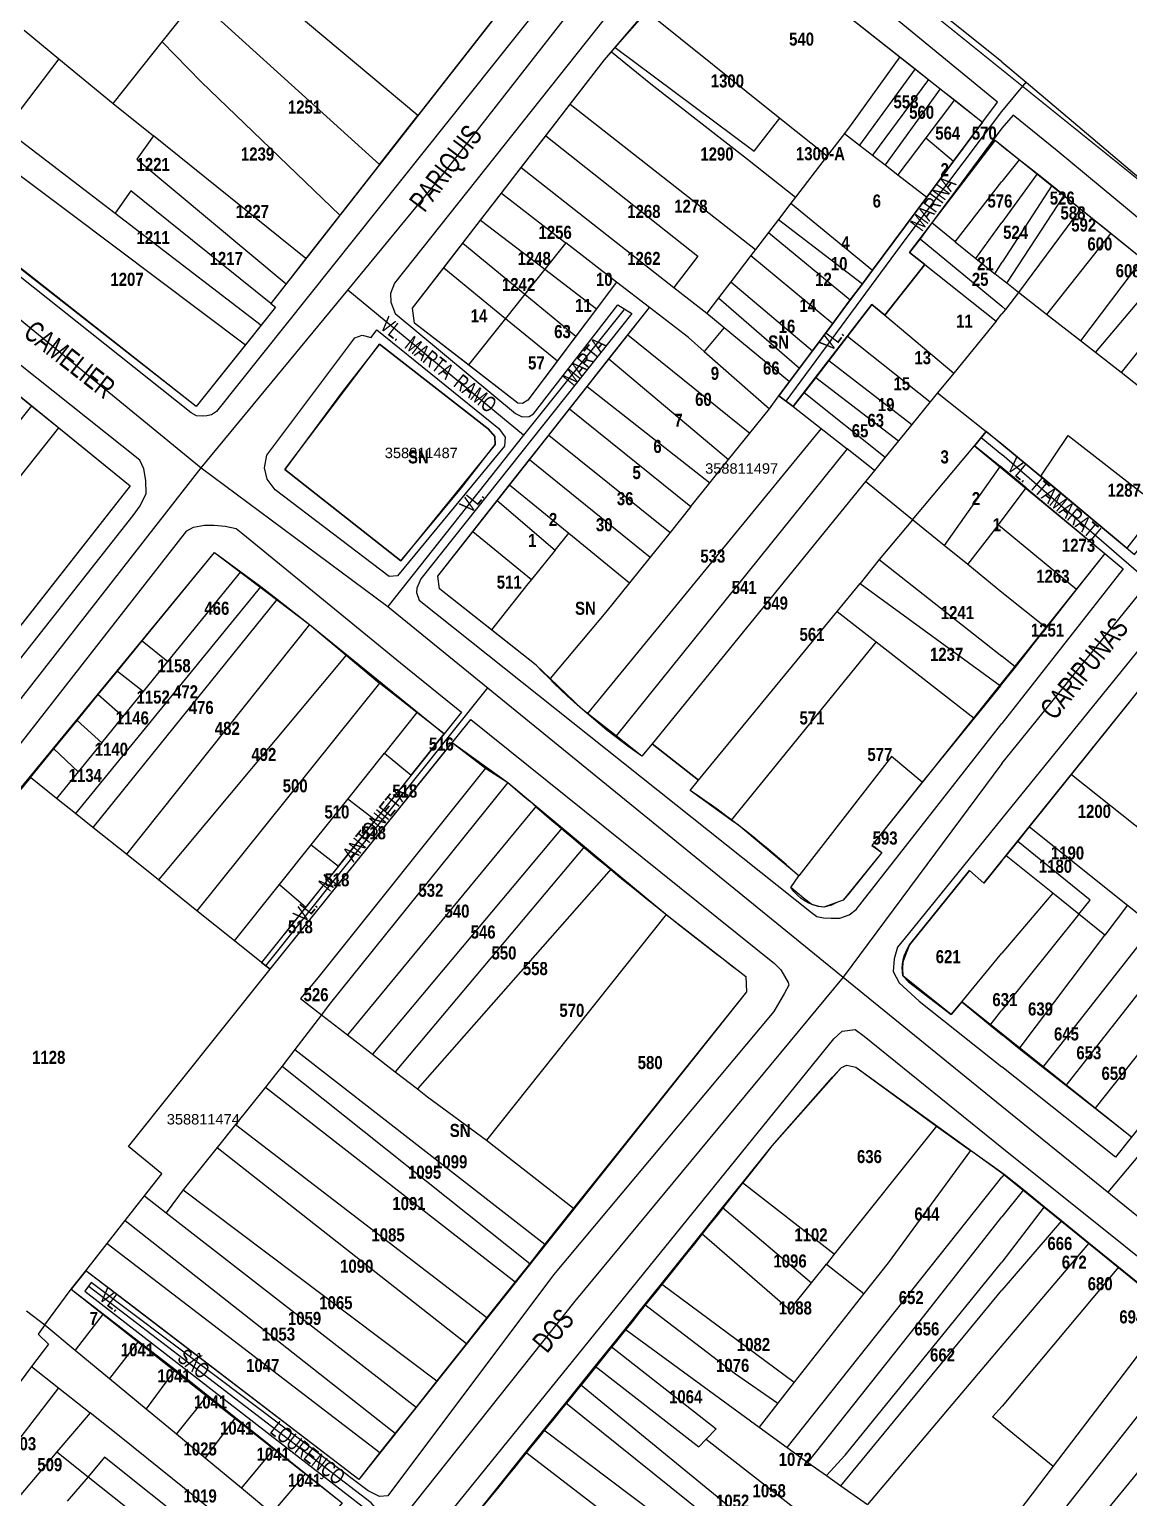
# Model space of a CAD drawing. Extents: x 199665 to 201826, y 4836581 to 4838476.
# Drawn here: x 200972.9 to 201183.5, y 4837814.9 to 4838096.1 of the extents above; entities that cross this region are included whole.
import ezdxf
from ezdxf.enums import TextEntityAlignment as Align

# ---------------------------------------------------------------- set-up
doc = ezdxf.new("R2010")
doc.units = 0
doc.header["$LTSCALE"] = 1.5
doc.header["$MEASUREMENT"] = 0
for name, color, linetype in [('CD-MALHA-LOTES', 40, 'CONTINUOUS'), ('CD_TXT_QUADRA', 7, 'CONTINUOUS'), ('LM-LIM-SETOR-FISCAL', 7, 'CONTINUOUS'), ('RU-QUADRAS', 6, 'CONTINUOUS'), ('SV-EIXO-RUA-PAV', 20, 'CONTINUOUS'), ('SV-RUA-PAVIM-S-GUIA-C-GUIA', 7, 'CONTINUOUS'), ('SV-TXT-RUA-N-PAV-S-GUIA-C-GUIA', 7, 'CONTINUOUS'), ('SV-TXT-RUA-PAV-S-GUIA-C-GUIA', 7, 'CONTINUOUS'), ('Th_NmrPort', 1, 'CONTINUOUS')]:
    doc.layers.add(name, color=color, linetype=linetype)
doc.styles.add('ARIAL', font='ARIAL.TTF')
doc.styles.add('MONOTXT', font='ARIAL.TTF', dxfattribs={"height": 0.2})
doc.styles.get("Standard").update_dxf_attribs({"font": 'swisscbo.ttf'})
doc.linetypes.add('Limite', pattern='A,20,-3,[130,ltypeshp.shx,S=6.35,R=0,X=0,Y=0],-3,20', length=46)

msp = doc.modelspace()

# ---------------------------------------------------------------- linework, layer by layer
at = {"layer": 'CD-MALHA-LOTES', "linetype": 'Continuous'}
for p, q in [((201047.29, 4838079.57), (200979.38, 4838136.48)), ((201106.2, 4838117.26), (201139.66, 4838090.79)), ((201066.64, 4838104.3), (201047.29, 4838079.57)), ((200998.36, 4838093.71), (201004.94, 4838101.97)), ((201004.94, 4838101.97), (201039.98, 4838070.22)), ((201085.13, 4838092.59), (201091.19, 4838099.49)), ((201091.19, 4838099.49), (201116.64, 4838079.09)), ((200971.9, 4838095.89), (200978.52, 4838090.44)), ((200988.96, 4838081.9), (200998.36, 4838093.71)), ((200998.36, 4838093.71), (201005.8, 4838086)), ((201083.06, 4838090.22), (201084.42, 4838091.77)), ((201084.42, 4838091.77), (201085.13, 4838092.59)), ((201084.42, 4838091.77), (201091.95, 4838085.63)), ((201085.13, 4838092.59), (201111.7, 4838072.76)), ((200978.52, 4838090.44), (200968.32, 4838076.95)), ((200978.52, 4838090.44), (200986.45, 4838083.91)), ((201076.51, 4838081.75), (201083.06, 4838090.22)), ((201139.66, 4838090.79), (201130.31, 4838077.83)), ((201139.66, 4838090.79), (201142.56, 4838088.5)), ((201005.8, 4838086), (201032.34, 4838060.46)), ((201142.56, 4838088.5), (201131.91, 4838073.91)), ((201145.13, 4838086.46), (201134.41, 4838071.98)), ((201142.56, 4838088.5), (201145.13, 4838086.46)), ((201145.13, 4838086.46), (201147.34, 4838084.71)), ((200986.45, 4838083.91), (200988.96, 4838081.9)), ((201091.95, 4838085.63), (201110.46, 4838071.24)), ((201147.34, 4838084.71), (201136.8, 4838070.14)), ((201147.34, 4838084.71), (201150.08, 4838082.55)), ((200988.96, 4838081.9), (200996.7, 4838075.66)), ((201071.8, 4838075.66), (201076.51, 4838081.75)), ((201076.51, 4838081.75), (201111.99, 4838053.91)), ((201150.08, 4838082.55), (201144.6, 4838075.3)), ((201150.08, 4838082.55), (201155.47, 4838078.28)), ((201039.98, 4838070.22), (201047.29, 4838079.57)), ((201111.7, 4838072.76), (201116.64, 4838079.09)), ((201116.64, 4838079.09), (201125.71, 4838071.83)), ((201130.31, 4838077.83), (201129.02, 4838076.14)), ((201155.47, 4838078.28), (201149.94, 4838070.85)), ((200968.32, 4838076.95), (200989.33, 4838060.86)), ((200996.7, 4838075.66), (200993.5, 4838071.22)), ((201025.87, 4838052.19), (200996.7, 4838075.66)), ((201067.12, 4838069.6), (201071.8, 4838075.66)), ((201071.8, 4838075.66), (201100.97, 4838052.64)), ((201129.02, 4838076.14), (201125.71, 4838071.83)), ((201129.02, 4838076.14), (201131.91, 4838073.91)), ((201144.6, 4838075.3), (201139.26, 4838068.24)), ((201144.6, 4838075.3), (201149.94, 4838070.85)), ((201157.87, 4838074.85), (201145.75, 4838059.04)), ((201159.2, 4838073.73), (201157.87, 4838074.85)), ((200965.06, 4838072.64), (200980.84, 4838060.81)), ((201125.71, 4838071.83), (201119.65, 4838063.91)), ((201131.91, 4838073.91), (201134.41, 4838071.98)), ((201134.41, 4838071.98), (201136.8, 4838070.14)), ((201162.5, 4838071.11), (201159.2, 4838073.73)), ((200993.5, 4838071.22), (201022.08, 4838047.34)), ((201039.98, 4838070.22), (201032.34, 4838060.46)), ((201063.36, 4838064.73), (201067.12, 4838069.6)), ((201067.12, 4838069.6), (201096.36, 4838046.66)), ((201110.46, 4838071.24), (201119.65, 4838063.91)), ((201136.8, 4838070.14), (201139.26, 4838068.24)), ((201149.94, 4838070.85), (201144.81, 4838063.96)), ((201162.5, 4838071.11), (201159.18, 4838066.91)), ((201165.92, 4838068.38), (201162.5, 4838071.11)), ((201139.26, 4838068.24), (201144.81, 4838063.96)), ((201150.21, 4838055.4), (201159.18, 4838066.91)), ((201165.92, 4838068.38), (201159.18, 4838059.09)), ((201168.74, 4838066.15), (201165.92, 4838068.38)), ((200992.32, 4838065.14), (200989.33, 4838060.86)), ((201004.16, 4838055.66), (200992.32, 4838065.14)), ((201059.32, 4838059.51), (201063.36, 4838064.73)), ((201063.36, 4838064.73), (201075.22, 4838055.53)), ((201119.65, 4838063.91), (201118.76, 4838062.76)), ((201144.81, 4838063.96), (201134.39, 4838049.95)), ((201168.74, 4838066.15), (201159.24, 4838051.5)), ((201160.1, 4838047.47), (201171.1, 4838064.24)), ((201171.1, 4838064.24), (201168.74, 4838066.15)), ((201171.1, 4838064.24), (201174.21, 4838061.73)), ((201004.85, 4838023.83), (200956.69, 4838061.57)), ((200980.84, 4838060.81), (201014.27, 4838035.65)), ((200989.33, 4838060.86), (201017.29, 4838039.44)), ((201118.76, 4838062.76), (201116.38, 4838059.64)), ((201118.76, 4838062.76), (201134.39, 4838049.95)), ((201174.21, 4838061.73), (201162.37, 4838045.69)), ((201174.21, 4838061.73), (201180.06, 4838057.01)), ((201032.34, 4838060.46), (201025.87, 4838052.19)), ((201055.93, 4838055.12), (201059.32, 4838059.51)), ((201059.32, 4838059.51), (201071.63, 4838050.12)), ((201116.38, 4838059.64), (201114.46, 4838057.14)), ((201116.38, 4838059.64), (201132.45, 4838047.34)), ((201145.75, 4838059.04), (201143.5, 4838055.97)), ((201150.21, 4838055.4), (201145.75, 4838059.04)), ((201154.17, 4838052.18), (201159.18, 4838059.09)), ((201019.14, 4838043.59), (201004.16, 4838055.66)), ((201052.27, 4838050.38), (201055.93, 4838055.12)), ((201055.93, 4838055.12), (201067.82, 4838045.36)), ((201075.67, 4838055.19), (201071.63, 4838050.12)), ((201075.22, 4838055.53), (201075.67, 4838055.19)), ((201085.37, 4838047.68), (201075.67, 4838055.19)), ((201114.46, 4838057.14), (201111.99, 4838053.91)), ((201114.46, 4838057.14), (201130.14, 4838044.24)), ((201143.5, 4838055.97), (201141.5, 4838053.35)), ((201143.5, 4838055.97), (201159.2, 4838043.03)), ((201150.21, 4838055.4), (201154.17, 4838052.18)), ((201180.06, 4838057.01), (201167.75, 4838041.49)), ((201180.06, 4838057.01), (201186.11, 4838052.12)), ((201025.87, 4838052.19), (201022.08, 4838047.34)), ((201100.97, 4838052.64), (201096.36, 4838046.66)), ((201111.08, 4838052.73), (201107.23, 4838047.7)), ((201111.99, 4838053.91), (201111.08, 4838052.73)), ((201111.08, 4838052.73), (201126.82, 4838039.77)), ((201141.5, 4838053.35), (201144.39, 4838051.06)), ((201154.17, 4838052.18), (201157.81, 4838049.23)), ((201186.11, 4838052.12), (201174.22, 4838036.42)), ((201177.09, 4838034.19), (201193.36, 4838053.45)), ((201046.3, 4838042.66), (201052.27, 4838050.38)), ((201052.27, 4838050.38), (201064.11, 4838040.71)), ((201071.63, 4838050.12), (201067.82, 4838045.36)), ((201071.63, 4838050.12), (201081.53, 4838042.57)), ((201134.39, 4838049.95), (201132.45, 4838047.34)), ((201136.73, 4838041.31), (201144.39, 4838051.06)), ((201144.39, 4838051.06), (201158.07, 4838040.21)), ((201157.81, 4838049.23), (201159.24, 4838051.5)), ((201197.61, 4838049.83), (201182, 4838030.35)), ((201022.08, 4838047.34), (201019.14, 4838043.59)), ((201085.37, 4838047.68), (201081.53, 4838042.57)), ((201091.66, 4838042.81), (201085.37, 4838047.68)), ((201096.36, 4838046.66), (201102.65, 4838041.73)), ((201107.23, 4838047.7), (201104.9, 4838044.66)), ((201107.23, 4838047.7), (201122.9, 4838034.51)), ((201132.45, 4838047.34), (201130.14, 4838044.24)), ((201158.77, 4838048.46), (201157.81, 4838049.23)), ((201160.1, 4838047.47), (201158.77, 4838048.46)), ((201162.37, 4838045.69), (201160.1, 4838047.47)), ((201067.82, 4838045.36), (201064.11, 4838040.71)), ((201067.82, 4838045.36), (201077.6, 4838037.33)), ((201104.9, 4838044.66), (201102.65, 4838041.73)), ((201104.9, 4838044.66), (201120.42, 4838031.18)), ((201130.14, 4838044.24), (201126.82, 4838039.77)), ((201162.37, 4838045.69), (201159.85, 4838042.44)), ((201167.75, 4838041.49), (201162.37, 4838045.69)), ((201020.03, 4838042.88), (201017.29, 4838039.44)), ((201019.14, 4838043.59), (201020.03, 4838042.88)), ((201046.68, 4838039.83), (201046.3, 4838042.66)), ((201081.53, 4838042.57), (201077.6, 4838037.33)), ((201087.53, 4838037.56), (201091.66, 4838042.81)), ((201099.12, 4838037.05), (201091.66, 4838042.81)), ((201102.65, 4838041.73), (201105.96, 4838039)), ((201129.6, 4838037.3), (201134.28, 4838043.36)), ((201134.28, 4838043.36), (201136.73, 4838041.31)), ((201136.73, 4838041.31), (201149.95, 4838030.23)), ((201158.07, 4838040.21), (201159.2, 4838041.6)), ((201159.85, 4838042.44), (201159.2, 4838043.03)), ((201159.85, 4838042.44), (201159.2, 4838041.6)), ((201174.22, 4838036.42), (201167.75, 4838041.49)), ((201017.29, 4838039.44), (201014.27, 4838035.65)), ((201057.03, 4838031.82), (201046.68, 4838039.83)), ((201064.11, 4838040.71), (201057.03, 4838031.82)), ((201064.11, 4838040.71), (201074.04, 4838032.6)), ((201105.96, 4838039), (201102.13, 4838034.39)), ((201105.96, 4838039), (201118.52, 4838028.62)), ((201126.82, 4838039.77), (201122.9, 4838034.51)), ((201158.07, 4838040.21), (201149.95, 4838030.23)), ((201014.27, 4838035.65), (201004.85, 4838023.83)), ((201039.94, 4838035.8), (201032.85, 4838026.72)), ((201060.75, 4838019.55), (201039.94, 4838035.8)), ((201077.6, 4838037.33), (201074.04, 4838032.6)), ((201083.9, 4838032.96), (201087.53, 4838037.56)), ((201087.53, 4838037.56), (201110.89, 4838018.73)), ((201102.13, 4838034.39), (201099.12, 4838037.05)), ((201126.03, 4838032.67), (201129.6, 4838037.3)), ((201129.6, 4838037.3), (201145.47, 4838024.73)), ((201177.09, 4838034.19), (201174.22, 4838036.42)), ((201074.04, 4838032.6), (201068.37, 4838025.06)), ((201079.75, 4838027.69), (201083.9, 4838032.96)), ((201083.9, 4838032.96), (201106.83, 4838013.69)), ((201102.13, 4838034.39), (201114.64, 4838023.41)), ((201122.9, 4838034.51), (201120.42, 4838031.18)), ((201123.53, 4838029.42), (201126.03, 4838032.67)), ((201126.03, 4838032.67), (201141.95, 4838020.4)), ((201182, 4838030.35), (201177.09, 4838034.19)), ((200966.07, 4838029.82), (200973.31, 4838023.98)), ((201066.49, 4838024.5), (201057.03, 4838031.82)), ((201120.42, 4838031.18), (201118.52, 4838028.62)), ((201149.95, 4838030.23), (201146.86, 4838026.44)), ((201188.42, 4838025.33), (201182, 4838030.35)), ((201076.37, 4838023.4), (201079.75, 4838027.69)), ((201079.75, 4838027.69), (201103.22, 4838009.2)), ((201118.52, 4838028.62), (201116.47, 4838025.86)), ((201121.33, 4838026.55), (201123.53, 4838029.42)), ((201123.53, 4838029.42), (201139.4, 4838017.27)), ((201032.85, 4838026.72), (201021.85, 4838011.78)), ((201067.34, 4838024.42), (201066.49, 4838024.5)), ((201068.37, 4838025.06), (201067.34, 4838024.42)), ((201114.64, 4838023.41), (201116.47, 4838025.86)), ((201116.47, 4838025.86), (201119.23, 4838023.83)), ((201119.23, 4838023.83), (201121.33, 4838026.55)), ((201121.33, 4838026.55), (201136.84, 4838014.12)), ((201145.47, 4838024.73), (201141.95, 4838020.4)), ((201146.86, 4838026.44), (201145.47, 4838024.73)), ((201146.86, 4838026.44), (201156.2, 4838019.06)), ((200973.31, 4838023.98), (200939.02, 4837981.25)), ((200973.31, 4838023.98), (200978.57, 4838019.73)), ((201072.4, 4838018.36), (201076.37, 4838023.4)), ((201076.37, 4838023.4), (201099.59, 4838004.69)), ((201110.89, 4838018.73), (201114.64, 4838023.41)), ((201119.23, 4838023.83), (201124.56, 4838019.64)), ((200944.51, 4837977.01), (200978.57, 4838019.73)), ((200978.57, 4838019.73), (200983.02, 4838016.14)), ((201062.04, 4838018.11), (201060.75, 4838019.55)), ((201124.56, 4838019.64), (201079.81, 4837965.06)), ((201106.83, 4838013.69), (201110.89, 4838018.73)), ((201124.56, 4838019.64), (201129.54, 4838015.72)), ((201141.95, 4838020.4), (201139.4, 4838017.27)), ((201156.2, 4838019.06), (201153.93, 4838016.33)), ((201156.2, 4838019.06), (201159.19, 4838016.69)), ((200983.02, 4838016.14), (200992.2, 4838008.64)), ((201055.65, 4838008.25), (201061.44, 4838015.67)), ((201061.44, 4838015.67), (201062.12, 4838016.54)), ((201062.12, 4838016.54), (201062.04, 4838018.11)), ((201068.71, 4838013.67), (201072.4, 4838018.36)), ((201072.4, 4838018.36), (201095.62, 4837999.74)), ((201129.54, 4838015.72), (201085.3, 4837960.74)), ((201134.78, 4838011.6), (201129.54, 4838015.72)), ((201139.4, 4838017.27), (201136.84, 4838014.12)), ((201142.07, 4838002.14), (201153.93, 4838016.33)), ((201153.93, 4838016.33), (201158.88, 4838012.4)), ((201159.19, 4838016.69), (201166.61, 4838010.5)), ((201166.61, 4838010.5), (201171.9, 4838018.32)), ((201171.9, 4838018.32), (201187.12, 4838006.43)), ((201064.89, 4838008.82), (201068.71, 4838013.67)), ((201068.71, 4838013.67), (201091.78, 4837994.96)), ((201103.22, 4838009.2), (201106.83, 4838013.69)), ((201136.84, 4838014.12), (201134.78, 4838011.6)), ((201021.85, 4838011.78), (201044.07, 4837994.31)), ((201134.78, 4838011.6), (201133.05, 4838009.46)), ((201158.88, 4838012.4), (201148.13, 4837997.22)), ((201163.82, 4838008.25), (201158.88, 4838012.4)), ((201183.11, 4837996.74), (201166.61, 4838010.5)), ((200992.2, 4838008.64), (200924.7, 4837922.75)), ((201044.07, 4837994.31), (201055.65, 4838008.25)), ((201062.52, 4838005.82), (201064.89, 4838008.82)), ((201064.89, 4838008.82), (201076.23, 4837999.57)), ((201133.05, 4838009.46), (201092.19, 4837959.26)), ((201099.59, 4838004.69), (201103.22, 4838009.2)), ((201142.07, 4838002.14), (201133.05, 4838009.46)), ((201158.53, 4838001.2), (201163.82, 4838008.25)), ((201163.82, 4838008.25), (201178.87, 4837995.7)), ((201057.85, 4837999.88), (201062.52, 4838005.82)), ((201062.52, 4838005.82), (201073.63, 4837996.35)), ((201099.59, 4838004.69), (201095.62, 4837999.74)), ((201189.33, 4838004.7), (201183.11, 4837996.74)), ((201142.07, 4838002.14), (201135.67, 4837994.56)), ((201148.13, 4837997.22), (201142.07, 4838002.14)), ((201051.12, 4837991.33), (201057.85, 4837999.88)), ((201057.85, 4837999.88), (201069.09, 4837990.73)), ((201073.63, 4837996.35), (201076.23, 4837999.57)), ((201076.23, 4837999.57), (201087.86, 4837990.09)), ((201095.62, 4837999.74), (201091.78, 4837994.96)), ((201152.63, 4837993.58), (201157.93, 4838000.4)), ((201157.93, 4838000.4), (201158.53, 4838001.2)), ((201158.53, 4838001.2), (201173.49, 4837988.86)), ((200994.5, 4837978.96), (201008.36, 4837995.91)), ((201008.36, 4837995.91), (201013.4, 4837992.17)), ((201073.63, 4837996.35), (201069.09, 4837990.73)), ((201152.63, 4837993.58), (201148.13, 4837997.22)), ((201091.78, 4837994.96), (201087.86, 4837990.09)), ((201135.67, 4837994.56), (201132.03, 4837989.93)), ((201135.67, 4837994.56), (201159.2, 4837976.04)), ((201159.2, 4837988.23), (201152.63, 4837993.58)), ((201178.87, 4837995.7), (201173.49, 4837988.86)), ((200999.43, 4837975), (201013.4, 4837992.17)), ((201013.4, 4837992.17), (201017.22, 4837989.34)), ((201051.47, 4837988.91), (201051.12, 4837991.33)), ((201069.09, 4837990.73), (201068.39, 4837989.87)), ((201017.22, 4837989.34), (200981.72, 4837945.91)), ((201017.22, 4837989.34), (201020.34, 4837986.93)), ((201061.43, 4837981.05), (201051.47, 4837988.91)), ((201068.39, 4837989.87), (201061.43, 4837981.05)), ((201087.86, 4837990.09), (201083.32, 4837984.44)), ((201127.62, 4837984.57), (201132.03, 4837989.93)), ((201132.03, 4837989.93), (201158.91, 4837970.33)), ((201167.65, 4837981.43), (201159.2, 4837988.23)), ((201173.49, 4837988.86), (201167.65, 4837981.43)), ((201020.34, 4837986.93), (200985.05, 4837943.24)), ((201020.34, 4837986.93), (201026.57, 4837982.11)), ((201026.57, 4837982.11), (200991.48, 4837938.1)), ((201026.57, 4837982.11), (201033.58, 4837976.24)), ((201083.32, 4837984.44), (201072.63, 4837971.77)), ((201101.05, 4837952.27), (201127.62, 4837984.57)), ((201127.62, 4837984.57), (201135.1, 4837978.76)), ((201069.97, 4837974.32), (201061.43, 4837981.05)), ((201161.77, 4837973.95), (201167.65, 4837981.43)), ((200989.78, 4837973.18), (200994.5, 4837978.96)), ((200994.5, 4837978.96), (200999.43, 4837975)), ((201033.58, 4837976.24), (200997.6, 4837933.2)), ((201033.58, 4837976.24), (201039.97, 4837970.88)), ((201135.1, 4837978.76), (201107.32, 4837944.65)), ((201135.1, 4837978.76), (201153.88, 4837964.14)), ((200994.76, 4837969.25), (200999.43, 4837975)), ((201072.63, 4837971.77), (201069.97, 4837974.32)), ((201161.77, 4837973.95), (201159.2, 4837976.04)), ((201159.2, 4837970.69), (201161.77, 4837973.95)), ((200986.09, 4837968.68), (200989.78, 4837973.18)), ((200989.78, 4837973.18), (200994.76, 4837969.25)), ((201039.97, 4837970.88), (201005, 4837927.27)), ((201047.13, 4837965.25), (201039.97, 4837970.88)), ((201078.8, 4837965.85), (201072.63, 4837971.77)), ((201158.91, 4837970.33), (201159.2, 4837970.69)), ((200982.05, 4837963.73), (200986.09, 4837968.68)), ((200986.09, 4837968.68), (200990.85, 4837964.45)), ((200990.85, 4837964.45), (200994.76, 4837969.25)), ((201158.91, 4837970.33), (201153.88, 4837964.14)), ((201047.13, 4837965.25), (201040.9, 4837957.44)), ((201052.35, 4837961.14), (201047.13, 4837965.25)), ((201079.81, 4837965.06), (201078.8, 4837965.85)), ((201085.3, 4837960.74), (201079.81, 4837965.06)), ((201172.52, 4837953.38), (201183.68, 4837967.26)), ((200977.58, 4837958.27), (200982.05, 4837963.73)), ((200982.05, 4837963.73), (200986.78, 4837959.44)), ((200986.78, 4837959.44), (200990.85, 4837964.45)), ((201153.88, 4837964.14), (201143.93, 4837951.89)), ((200986.78, 4837959.44), (200982.27, 4837953.9)), ((201018.99, 4837916.06), (201053.89, 4837959.47)), ((201046.06, 4837953.27), (201052.35, 4837961.14)), ((201053.89, 4837959.47), (201060.26, 4837954.6)), ((201090.23, 4837956.86), (201085.3, 4837960.74)), ((200973.12, 4837952.81), (200977.58, 4837958.27)), ((200977.58, 4837958.27), (200982.27, 4837953.9)), ((201033.9, 4837948.67), (201040.9, 4837957.44)), ((201040.9, 4837957.44), (201046.06, 4837953.27)), ((201092.19, 4837959.26), (201090.23, 4837956.86)), ((201092.19, 4837959.26), (201101.05, 4837952.27)), ((201138.04, 4837956.84), (201120.3, 4837933.93)), ((201143.93, 4837951.89), (201138.04, 4837956.84)), ((200982.27, 4837953.9), (200978.12, 4837948.8)), ((201060.26, 4837954.6), (201027.9, 4837914.1)), ((201060.26, 4837954.6), (201064.57, 4837951.85)), ((200973.12, 4837952.81), (200918.63, 4837886.94)), ((200978.12, 4837948.8), (200973.12, 4837952.81)), ((201064.57, 4837951.85), (201030.31, 4837909.3)), ((201046.06, 4837953.27), (201039.13, 4837944.6)), ((201064.57, 4837951.85), (201069.96, 4837947.29)), ((201099.44, 4837950.32), (201101.05, 4837952.27)), ((201143.93, 4837951.89), (201134.28, 4837939.77)), ((201164.46, 4837943.36), (201172.52, 4837953.38)), ((201172.52, 4837953.38), (201206.4, 4837926.42)), ((200981.72, 4837945.91), (200978.12, 4837948.8)), ((201026.89, 4837939.89), (201033.9, 4837948.67)), ((201039.13, 4837944.6), (201033.9, 4837948.67)), ((201107.32, 4837944.65), (201099.44, 4837950.32)), ((200985.05, 4837943.24), (200981.72, 4837945.91)), ((201069.96, 4837947.29), (201033.82, 4837903.52)), ((201069.96, 4837947.29), (201074.94, 4837943.15)), ((200991.48, 4837938.1), (200985.05, 4837943.24)), ((201032.13, 4837935.84), (201039.13, 4837944.6)), ((201074.94, 4837943.15), (201038.6, 4837899.83)), ((201074.94, 4837943.15), (201079.26, 4837939.56)), ((201108.71, 4837943.65), (201107.32, 4837944.65)), ((201120.3, 4837933.93), (201108.71, 4837943.65)), ((201162.21, 4837940.56), (201164.46, 4837943.36)), ((201164.46, 4837943.36), (201183.27, 4837928.36)), ((201020.81, 4837932.27), (201026.89, 4837939.89)), ((201026.89, 4837939.89), (201032.13, 4837935.84)), ((201134.28, 4837939.77), (201134.73, 4837939.57)), ((201160, 4837937.81), (201162.21, 4837940.56)), ((201176.06, 4837929.29), (201162.21, 4837940.56)), ((200997.6, 4837933.2), (200991.48, 4837938.1)), ((201079.26, 4837939.56), (201042.98, 4837896.44)), ((201079.26, 4837939.56), (201084.35, 4837935.32)), ((201136.17, 4837938.45), (201129.7, 4837930.31)), ((201134.73, 4837939.57), (201136.17, 4837938.45)), ((201159.18, 4837936.82), (201160, 4837937.81)), ((201168.93, 4837930.63), (201160, 4837937.81)), ((201032.13, 4837935.84), (201025.86, 4837927.99)), ((201084.35, 4837935.32), (201047.22, 4837893.17)), ((201084.35, 4837935.32), (201094.74, 4837926.68)), ((201152.99, 4837934.96), (201141.49, 4837920.74)), ((201155.72, 4837932.58), (201152.99, 4837934.96)), ((201159.18, 4837936.82), (201155.72, 4837932.58)), ((201005, 4837927.27), (200997.6, 4837933.2)), ((201012.21, 4837921.49), (201020.81, 4837932.27)), ((201020.81, 4837932.27), (201025.86, 4837927.99)), ((201118.78, 4837931.72), (201120.3, 4837933.93)), ((201121.16, 4837929.69), (201118.78, 4837931.72)), ((201122.78, 4837928.5), (201121.16, 4837929.69)), ((201124.02, 4837928.11), (201122.78, 4837928.5)), ((201127.71, 4837928.9), (201126.53, 4837928.37)), ((201128.79, 4837929.32), (201127.71, 4837928.9)), ((201129.7, 4837930.31), (201128.79, 4837929.32)), ((201168.93, 4837930.63), (201159.2, 4837919.18)), ((201173.92, 4837926.61), (201168.93, 4837930.63)), ((201173.92, 4837926.61), (201176.06, 4837929.29)), ((201012.21, 4837921.49), (201005, 4837927.27)), ((201025.86, 4837927.99), (201017.37, 4837917.36)), ((201094.87, 4837926.57), (201060.49, 4837883.34)), ((201094.74, 4837926.68), (201094.87, 4837926.57)), ((201094.87, 4837926.57), (201110.15, 4837914.71)), ((201125.1, 4837927.95), (201124.02, 4837928.11)), ((201126.53, 4837928.37), (201125.1, 4837927.95)), ((201173.92, 4837926.61), (201159.2, 4837908.22)), ((201178.92, 4837922.59), (201173.92, 4837926.61)), ((201183.27, 4837928.36), (201178.92, 4837922.59)), ((201183.27, 4837928.36), (201188.3, 4837924.35)), ((201167.02, 4837897.28), (201188.3, 4837924.35)), ((201017.37, 4837917.36), (201012.21, 4837921.49)), ((201141.49, 4837920.74), (201140.85, 4837919.12)), ((201162.51, 4837900.83), (201178.92, 4837922.59)), ((201192.65, 4837920.88), (201171.43, 4837893.81)), ((201018.99, 4837916.06), (201017.37, 4837917.36)), ((201140.21, 4837917.45), (201140.17, 4837916.13)), ((201140.85, 4837919.12), (201140.21, 4837917.45)), ((201151.5, 4837909.82), (201159.2, 4837919.18)), ((200991.91, 4837882.1), (201018.99, 4837916.06)), ((201110.15, 4837914.71), (201110.23, 4837911.77)), ((201140.17, 4837916.13), (201140.21, 4837914.8)), ((201140.21, 4837914.8), (201141.28, 4837913.66)), ((201027.9, 4837914.1), (201024.83, 4837910.47)), ((201110.23, 4837911.77), (201077.14, 4837870.32)), ((201141.28, 4837913.66), (201149.44, 4837907.41)), ((201024.83, 4837910.47), (201028.84, 4837907.37)), ((201030.31, 4837909.3), (201028.84, 4837907.37)), ((201149.44, 4837907.41), (201151.19, 4837909.44)), ((201151.19, 4837909.44), (201151.5, 4837909.82)), ((201151.5, 4837909.82), (201156.92, 4837905.39)), ((201177.03, 4837889.4), (201193.57, 4837910.26)), ((201028.84, 4837907.37), (201023.73, 4837900.69)), ((201028.84, 4837907.37), (201033.82, 4837903.52)), ((201156.92, 4837905.39), (201159.2, 4837908.22)), ((201033.82, 4837903.52), (201038.6, 4837899.83)), ((201156.92, 4837905.39), (201159.27, 4837903.44)), ((201162.51, 4837900.83), (201159.27, 4837903.44)), ((201023.73, 4837900.69), (201021.32, 4837897.53)), ((201023.73, 4837900.69), (201071.65, 4837863.39)), ((201167.02, 4837897.28), (201162.51, 4837900.83)), ((201021.32, 4837897.53), (201020.26, 4837896.14)), ((201021.32, 4837897.53), (201068.75, 4837859.73)), ((201038.6, 4837899.83), (201042.98, 4837896.44)), ((201128.45, 4837897.23), (201129.51, 4837897.72)), ((201129.51, 4837897.72), (201131.18, 4837897.3)), ((201020.26, 4837896.14), (201018.12, 4837893.47)), ((201042.98, 4837896.44), (201047.22, 4837893.17)), ((201115.19, 4837882.23), (201126.76, 4837895.4)), ((201126.76, 4837895.4), (201128.45, 4837897.23)), ((201131.18, 4837897.3), (201146.67, 4837886.02)), ((201171.43, 4837893.81), (201167.02, 4837897.28)), ((201018.12, 4837893.47), (201012.4, 4837886.33)), ((201018.12, 4837893.47), (201065.98, 4837856.23)), ((201047.22, 4837893.17), (201049.18, 4837891.66)), ((201177.03, 4837889.4), (201171.43, 4837893.81)), ((201049.18, 4837891.66), (201060.49, 4837883.34)), ((201183.98, 4837883.93), (201177.03, 4837889.4)), ((201012.4, 4837886.33), (201008.87, 4837881.92)), ((201012.4, 4837886.33), (201060.53, 4837849.35)), ((201146.67, 4837886.02), (201127.08, 4837861.5)), ((201146.67, 4837886.02), (201153.16, 4837881.37)), ((200998.26, 4837876.9), (200991.91, 4837882.1)), ((201008.87, 4837881.92), (201002.38, 4837873.82)), ((201008.87, 4837881.92), (201056.63, 4837844.42)), ((201060.49, 4837883.34), (201077.14, 4837870.32)), ((201109.51, 4837875.17), (201115.19, 4837882.23)), ((201153.16, 4837881.37), (201137.37, 4837859.83)), ((201159.2, 4837877.05), (201153.16, 4837881.37)), ((200994.94, 4837872.66), (200998.26, 4837876.9)), ((201105.69, 4837870.41), (201109.51, 4837875.17)), ((201127.08, 4837861.5), (201109.51, 4837875.17)), ((201118.07, 4837824.45), (201159.2, 4837876.25)), ((201159.6, 4837876.74), (201159.2, 4837877.05)), ((201159.6, 4837876.74), (201159.2, 4837876.25)), ((201163.29, 4837873.83), (201159.6, 4837876.74)), ((200991.26, 4837867.94), (200994.94, 4837872.66)), ((200994.94, 4837872.66), (200999.08, 4837869.44)), ((201002.38, 4837873.82), (200999.08, 4837869.44)), ((201002.38, 4837873.82), (201050.95, 4837837.25)), ((201163.29, 4837873.83), (201159.2, 4837868.68)), ((201167.29, 4837870.58), (201163.29, 4837873.83)), ((200999.08, 4837869.44), (201046.96, 4837832.21)), ((201077.14, 4837870.32), (201071.65, 4837863.39)), ((201101.69, 4837865.44), (201105.69, 4837870.41)), ((201105.69, 4837870.41), (201122.72, 4837856.03)), ((201167.29, 4837870.58), (201159.2, 4837860)), ((201170.57, 4837867.91), (201167.29, 4837870.58)), ((200987.83, 4837863.55), (200991.26, 4837867.94)), ((200991.26, 4837867.94), (201042.99, 4837827.2)), ((201142.84, 4837847.87), (201159.2, 4837868.68)), ((201170.57, 4837867.91), (201159.2, 4837854.6)), ((201175.85, 4837863.62), (201170.57, 4837867.91)), ((201093.97, 4837855.85), (201101.69, 4837865.44)), ((201101.69, 4837865.44), (201118.58, 4837850.86)), ((200983.72, 4837858.28), (200987.83, 4837863.55)), ((200987.83, 4837863.55), (201040.05, 4837823.49)), ((201071.65, 4837863.39), (201068.75, 4837859.73)), ((201127.08, 4837861.5), (201125.56, 4837859.58)), ((201175.85, 4837863.62), (201159.2, 4837844.04)), ((201181.51, 4837859.02), (201175.85, 4837863.62)), ((200980.91, 4837854.83), (200983.72, 4837858.28)), ((200991.66, 4837852.3), (200983.72, 4837858.28)), ((201068.75, 4837859.73), (201065.98, 4837856.23)), ((201122.72, 4837856.03), (201125.56, 4837859.58)), ((201125.56, 4837859.58), (201132.74, 4837853.94)), ((201129.14, 4837823.01), (201159.2, 4837860)), ((201137.37, 4837859.83), (201132.74, 4837853.94)), ((201181.51, 4837859.02), (201159.21, 4837832.42)), ((201191.74, 4837850.7), (201181.51, 4837859.02)), ((201065.98, 4837856.23), (201060.53, 4837849.35)), ((201090.77, 4837851.86), (201093.97, 4837855.85)), ((201093.97, 4837855.85), (201119.4, 4837836.97)), ((201118.58, 4837850.86), (201122.72, 4837856.03)), ((200975.84, 4837847.96), (200980.91, 4837854.83)), ((200980.91, 4837854.83), (200987.02, 4837850.09)), ((201132.74, 4837853.94), (201119.4, 4837836.97)), ((201128.34, 4837817.14), (201159.2, 4837854.6)), ((200972.32, 4837850.67), (200975.84, 4837847.96)), ((200987.02, 4837850.09), (200981.68, 4837843.13)), ((200987.02, 4837850.09), (200993.79, 4837844.84)), ((201036.01, 4837818.37), (200991.66, 4837852.3)), ((201086.99, 4837847.16), (201090.77, 4837851.86)), ((201090.77, 4837851.86), (201108.15, 4837838.6)), ((201191.74, 4837850.7), (201168.98, 4837820.88)), ((200975.84, 4837847.96), (200974.55, 4837846.2)), ((200975.84, 4837847.96), (200981.68, 4837843.13)), ((201060.53, 4837849.35), (201056.63, 4837844.42)), ((201084.31, 4837843.83), (201086.99, 4837847.16)), ((201086.99, 4837847.16), (201112.67, 4837828.4)), ((201122.04, 4837821.62), (201142.84, 4837847.87)), ((200976.53, 4837844.28), (200973.33, 4837839.98)), ((200974.55, 4837846.2), (200976.53, 4837844.28)), ((200993.79, 4837844.84), (200988.23, 4837837.71)), ((200993.79, 4837844.84), (201000.81, 4837839.39)), ((201056.63, 4837844.42), (201050.95, 4837837.25)), ((201159.2, 4837844.04), (201133.41, 4837813.53)), ((201159.94, 4837798.42), (201197.44, 4837846.06)), ((200981.68, 4837843.13), (200988.23, 4837837.71)), ((201081.26, 4837840.04), (201084.31, 4837843.83)), ((201084.31, 4837843.83), (201104.43, 4837828.04)), ((200973.33, 4837839.98), (200953.83, 4837813.81)), ((200973.33, 4837839.98), (200978.49, 4837835.9)), ((201000.81, 4837839.39), (200995.24, 4837831.9)), ((201000.81, 4837839.39), (201002.61, 4837837.99)), ((201078.45, 4837836.55), (201081.26, 4837840.04)), ((201081.26, 4837840.04), (201101.12, 4837824.61)), ((201108.15, 4837838.6), (201116.27, 4837832.99)), ((201164.66, 4837794.59), (201202.75, 4837841.16)), ((200978.49, 4837835.9), (200958.6, 4837810.11)), ((200978.49, 4837835.9), (200984.52, 4837831.11)), ((200988.23, 4837837.71), (200995.24, 4837831.9)), ((201002.61, 4837837.99), (201006.99, 4837834.49)), ((201050.95, 4837837.25), (201046.96, 4837832.21)), ((201075.63, 4837833.04), (201078.45, 4837836.55)), ((201078.45, 4837836.55), (201129.33, 4837794.95)), ((201119.4, 4837836.97), (201116.27, 4837832.99)), ((201006.99, 4837834.49), (201001.07, 4837827.07)), ((201006.99, 4837834.49), (201012.36, 4837830.21)), ((201071.44, 4837827.83), (201075.63, 4837833.04)), ((201075.63, 4837833.04), (201126.84, 4837791.96)), ((201116.27, 4837832.99), (201112.67, 4837828.4)), ((200984.52, 4837831.11), (200978.17, 4837823.63)), ((200990.45, 4837826.41), (200984.52, 4837831.11)), ((200995.24, 4837831.9), (201001.07, 4837827.07)), ((201012.36, 4837830.21), (201006.57, 4837822.52)), ((201012.36, 4837830.21), (201019.77, 4837824.3)), ((201046.96, 4837832.21), (201042.99, 4837827.2)), ((201157.39, 4837830.33), (201159.21, 4837832.42)), ((201159.19, 4837828.92), (201157.39, 4837830.33)), ((201042.99, 4837827.2), (201040.05, 4837823.49)), ((201068.02, 4837823.58), (201071.44, 4837827.83)), ((201071.44, 4837827.83), (201123.92, 4837788.45)), ((201104.43, 4837828.04), (201102.52, 4837826.05)), ((201112.67, 4837828.4), (201118.07, 4837824.45)), ((201159.19, 4837828.92), (201168.98, 4837820.88)), ((201022.24, 4837800.88), (200990.45, 4837826.41)), ((201001.07, 4837827.07), (201006.57, 4837822.52)), ((201101.12, 4837824.61), (201102.52, 4837826.05)), ((201102.52, 4837826.05), (201134.54, 4837801.23)), ((201118.07, 4837824.45), (201122.04, 4837821.62)), ((200978.17, 4837823.63), (200963.49, 4837806.33)), ((200978.17, 4837823.63), (200984.13, 4837818.89)), ((200987.31, 4837822.63), (200984.13, 4837818.89)), ((201019.21, 4837797.14), (200987.31, 4837822.63)), ((201006.57, 4837822.52), (201013.53, 4837816.76)), ((201019.77, 4837824.3), (201013.53, 4837816.76)), ((201019.77, 4837824.3), (201025.81, 4837819.48)), ((201040.05, 4837823.49), (201036.01, 4837818.37)), ((201052.78, 4837804.63), (201068.02, 4837823.58)), ((201068.02, 4837823.58), (201119.97, 4837783.7)), ((201122.04, 4837821.62), (201125.61, 4837819.09)), ((201125.61, 4837819.09), (201129.14, 4837823.01)), ((200984.13, 4837818.89), (200980.12, 4837814.17)), ((200984.13, 4837818.89), (201016.18, 4837793.47)), ((201025.81, 4837819.48), (201019.35, 4837811.93)), ((201025.81, 4837819.48), (201032.81, 4837813.9)), ((201125.61, 4837819.09), (201128.34, 4837817.14)), ((201168.98, 4837820.88), (201159.2, 4837808.06)), ((201013.53, 4837816.76), (201019.35, 4837811.93)), ((201128.34, 4837817.14), (201133.41, 4837813.53))]:
    msp.add_line(p, q, dxfattribs=at)
at = {"layer": 'LM-LIM-SETOR-FISCAL', "linetype": 'Limite', "ltscale": 0.1, "const_width": 0.25}
msp.add_lwpolyline([(201506.91, 4837804.48), (201315.19, 4837961.05), (201286.93, 4837985.48), (201118.58, 4838121.04), (201032.15, 4838189.98), (201000.06, 4838216.32), (200857.09, 4838328.39), (200834.83, 4838346.59), (200806.09, 4838368.14), (200798.38, 4838374.6), (200752.19, 4838410.78), (200738.75, 4838426.37), (200729.42, 4838433.97), (200687.32, 4838467.28), (200677.48, 4838475.78), (200616.89, 4838415.61), (200567.59, 4838366.46), (200538.85, 4838339.64), (200474.68, 4838277.46), (200458.63, 4838261.82)], dxfattribs=at)
at = {"layer": 'RU-QUADRAS', "color": 6, "linetype": 'Continuous'}
for points in [[(200900.3, 4838111.17, -0.013634), (200987.62, 4838215.31, -0.013445), (201040.81, 4838170.66), (201090.11, 4838132.01), (201072.13, 4838111.32), (201019.14, 4838043.59), (201020.03, 4838042.88), (201004.85, 4838023.83), (200933.09, 4838080.33), (200935.07, 4838082.73)], [(200773.37, 4837949.61), (200773.77, 4837951.53), (200887.99, 4838095.96), (200907.68, 4838080.83), (200905.86, 4838078.5, 0.028137), (200958.39, 4838038.39), (200967.08, 4838031.2), (200966.07, 4838029.82), (200992.2, 4838008.64), (200924.7, 4837922.75), (200908.94, 4837904.01), (200911.22, 4837902.19), (200885.69, 4837871.64), (200881.85, 4837874.42), (200879.1, 4837870.46), (200774.16, 4837948.28)], [(200898.56, 4837857.26), (200915.88, 4837881.83), (200913.57, 4837883.75), (200916.92, 4837888.3), (200918.63, 4837886.94), (201008.36, 4837995.91), (201026.57, 4837982.11), (201052.35, 4837961.14), (201017.37, 4837917.36), (201018.99, 4837916.06), (201053.89, 4837959.47), (201064.57, 4837951.85, 0.017386), (201110.15, 4837914.71), (201110.23, 4837911.77), (201036.01, 4837818.37), (200983.72, 4837858.28), (200980.91, 4837854.83), (201032.81, 4837813.9), (201002.2, 4837776.39, -0.005412)], [(201018.76, 4837763.49, 0.006882), (201115.19, 4837882.23), (201128.45, 4837897.23), (201129.51, 4837897.72), (201131.18, 4837897.3), (201159.2, 4837877.05), (201197.44, 4837846.06), (201198.79, 4837847.77), (201204.53, 4837843.33), (201202.75, 4837841.16), (201231.17, 4837818.09), (201180.73, 4837756.47), (201158.76, 4837727.83), (201149.65, 4837717.44), (201137.15, 4837700.18), (201131.07, 4837692.86), (201129.48, 4837693.8), (201120.78, 4837681.83), (201096.61, 4837700.52), (201098.56, 4837702.73), (201090.23, 4837708.06, 0.014023), (201049.09, 4837738.03, -0.070689), (201035.69, 4837750.34)], [(200800.97, 4837738.19), (200825.47, 4837767.98), (200822.86, 4837770.09), (200828.95, 4837777), (200830.82, 4837775.48), (200856.7, 4837808.43), (200854.62, 4837809.92), (200862.75, 4837820.57), (200862, 4837820.98), (200867.29, 4837827.66), (200868.8, 4837826.59), (200882.51, 4837843.61, 0.019879), (200990.42, 4837760.71, 0.021216), (200951.56, 4837713.02), (200953.52, 4837711.48), (200950.26, 4837707.86), (200948.13, 4837709.56), (200925.44, 4837680.46), (200927.7, 4837678.87), (200924.97, 4837675.72), (200921.74, 4837678.1), (200905.92, 4837656.57), (200862.62, 4837688.63), (200833.45, 4837712.68, -0.029729)]]:
    msp.add_lwpolyline(points, format="xyb", close=True, dxfattribs=at)
for points in [[(201189.33, 4838004.7), (201183.11, 4837996.74), (201156.2, 4838019.06), (201153.93, 4838016.33), (201178.87, 4837995.7), (201134.28, 4837939.77), (201136.17, 4837938.45), (201128.79, 4837929.32), (201125.1, 4837927.95, -0.226251), (201118.78, 4837931.72), (201120.3, 4837933.93, 0.037097), (201099.44, 4837950.32), (201101.05, 4837952.27), (201092.19, 4837959.26), (201090.23, 4837956.86, -0.0491), (201069.97, 4837974.32), (201051.47, 4837988.91), (201051.12, 4837991.33), (201091.66, 4838042.81), (201085.37, 4838047.68), (201068.37, 4838025.06), (201067.34, 4838024.42), (201066.49, 4838024.5), (201046.68, 4838039.83), (201046.3, 4838042.66), (201083.06, 4838090.22), (201106.2, 4838117.26), (201155.47, 4838078.28), (201116.47, 4838025.86), (201119.23, 4838023.83), (201134.28, 4838043.36), (201136.73, 4838041.31), (201144.39, 4838051.06), (201141.5, 4838053.35), (201157.87, 4838074.85), (201186.11, 4838052.12)], [(201183.98, 4837883.93), (201151.5, 4837909.82), (201149.44, 4837907.41), (201140.21, 4837914.8, -0.187677), (201141.49, 4837920.74), (201152.99, 4837934.96), (201155.72, 4837932.58), (201193.34, 4837979.27)]]:
    msp.add_lwpolyline(points, format="xyb", dxfattribs=at)
msp.add_lwpolyline([(201021.85, 4838011.78), (201039.94, 4838035.8), (201060.75, 4838019.55), (201062.04, 4838018.11), (201062.12, 4838016.54), (201044.07, 4837994.31)], close=True, dxfattribs=at)
at = {"layer": 'SV-EIXO-RUA-PAV'}
for p, q in [((201051.65, 4838067.71), (201103.65, 4838134.23)), ((201033.87, 4838046.13), (201051.65, 4838067.71)), ((201005.81, 4838012.08), (201033.87, 4838046.13)), ((200949.91, 4837940.53), (201005.81, 4838012.08)), ((201159.2, 4837955.5), (201185.41, 4837987.86))]:
    msp.add_line(p, q, dxfattribs=at)
for points in [[(201159.2, 4838089.84), (201148.92, 4838098.06), (201103.65, 4838134.23), (200997.99, 4838220.33), (200983.38, 4838230.22), (200864.1, 4838323.47), (200740.43, 4838418.68)], [(200643.4, 4838298.58), (200764.18, 4838204.25), (200829.38, 4838153.94), (200886.07, 4838110.19), (201005.81, 4838012.08), (201041.59, 4837985.53), (201128.8, 4837914.53), (201159.2, 4837889.82)], [(201159.2, 4838089.84), (201163.85, 4838085.97), (201174.55, 4838076.89), (201184.61, 4838068.39), (201223.82, 4838035.29), (201343.74, 4837939.61), (201395.67, 4837896.65), (201463.63, 4837841.81), (201584.12, 4837742.18), (201703.06, 4837645.64), (201765.46, 4837593.92)], [(201159.2, 4838080.37), (201163.85, 4838085.97)], [(201117.83, 4838024.86), (201140.86, 4838056), (201159.2, 4838080.37)], [(201067.56, 4838018.34), (201033.87, 4838046.13)], [(201086.77, 4838042.38), (201067.56, 4838018.34), (201041.59, 4837985.53)], [(201155.22, 4838017.88), (201159.2, 4838014.62)], [(201187.35, 4837990.26), (201159.2, 4838014.62)], [(201018.19, 4837916.7), (201060.7, 4837969.97)], [(201159.2, 4837955.5), (201128.8, 4837914.53), (201077.37, 4837852.48), (201042.71, 4837808.87), (201004.7, 4837761.91)], [(201179.52, 4837873.37), (201203.07, 4837901.43), (201198.82, 4837905.18), (201199.32, 4837912.69), (201212.82, 4837929.44), (201217.33, 4837927.69), (201220.83, 4837929.44), (201231.84, 4837921.19)], [(201159.2, 4837889.82), (201246.45, 4837819.19), (201368.25, 4837723.64), (201490.23, 4837625.77), (201531.15, 4837593.93)], [(201042.71, 4837808.87), (201038.35, 4837813.89), (200984.33, 4837855.24)]]:
    msp.add_lwpolyline(points, dxfattribs=at)
at = {"layer": 'SV-RUA-PAVIM-S-GUIA-C-GUIA'}
for points in [[(200896.8, 4838107.82), (200895.62, 4838109.75), (200895.51, 4838111.63), (200895.9, 4838113.43), (200925.36, 4838149.53), (200969.15, 4838203.18), (200980.74, 4838217.07), (200983.18, 4838219.55), (200986.84, 4838220.17), (200988.83, 4838218.96), (201011.31, 4838201.8), (201092.49, 4838134.21), (201094.65, 4838131.47), (201092.82, 4838127.89), (201079.46, 4838111.64), (201008.74, 4838022.87), (201007.81, 4838022.25), (201006.91, 4838022.06), (201006.03, 4838022.02), (201004.93, 4838022.05), (201003.86, 4838022.64)], [(201039.46, 4838038.5), (201062.8, 4838019.66), (201064.03, 4838017.97), (201063.92, 4838016.25), (201043.44, 4837991.39), (201041.82, 4837991.28), (201019.96, 4838007.87), (201018.43, 4838009.94), (201017.92, 4838012.1), (201018.37, 4838014.52), (201035.25, 4838036.99), (201036.63, 4838037.5), (201038.35, 4838037.08)]]:
    msp.add_lwpolyline(points, close=True, dxfattribs=at)
for points in [[(201158.32, 4838082.11), (201107.82, 4838123.6)], [(201102.23, 4838122.3), (201042.82, 4838047.49), (201042.07, 4838045.47), (201042.16, 4838043.82), (201042.97, 4838041.66), (201066.03, 4838022.48), (201067.27, 4838021.87), (201068.6, 4838021.9), (201069.43, 4838022.47), (201085.62, 4838043.3), (201088.3, 4838041.65), (201047.86, 4837990.82), (201047.12, 4837989.07), (201047.07, 4837988.22), (201047.58, 4837986.77), (201122.69, 4837926.95), (201123.71, 4837926.17), (201125.01, 4837925.9), (201126.48, 4837925.86), (201128.16, 4837925.87), (201129.91, 4837926.46), (201131.27, 4837927.52), (201159.2, 4837963.14)], [(200772.27, 4837943.84), (200875.91, 4837860.94), (200879.1, 4837860.08), (200880.22, 4837861.27), (200900.13, 4837887.25), (200908.08, 4837895.48), (200992.76, 4838002.99), (200994.15, 4838004.82), (200995.27, 4838007.19), (200995.22, 4838009.64), (200994.81, 4838011.9), (200994.03, 4838013.56), (200891.6, 4838095.07)], [(201159.2, 4838077.12), (201145.75, 4838059.04), (201143.5, 4838055.97), (201141.5, 4838053.35), (201144.39, 4838051.06), (201136.73, 4838041.31), (201134.28, 4838043.36), (201129.6, 4838037.3), (201126.03, 4838032.67), (201123.53, 4838029.42), (201121.33, 4838026.55), (201119.23, 4838023.83), (201116.47, 4838025.86), (201118.52, 4838028.62), (201120.42, 4838031.18), (201122.9, 4838034.51), (201126.82, 4838039.77), (201130.14, 4838044.24), (201132.45, 4838047.34), (201134.39, 4838049.95), (201144.81, 4838063.96), (201149.94, 4838070.85), (201158.32, 4838082.11)], [(201159.2, 4838016.69), (201166.6, 4838010.49), (201184.58, 4837995.52), (201208.53, 4838024.82), (201214.22, 4838031.78), (201214.55, 4838032.55), (201214.56, 4838033.38), (201214.1, 4838034.96), (201212.89, 4838037.02), (201208.73, 4838040.48), (201169.8, 4838072.79), (201161.32, 4838079.63), (201159.2, 4838077.12)], [(201159.19, 4838012.12), (201153.93, 4838016.33), (201156.2, 4838019.06), (201159.2, 4838016.69)], [(201159.19, 4838012.12), (201163.82, 4838008.25), (201182.41, 4837992.75), (201159.2, 4837963.14)], [(200917.11, 4837890.1), (201003.08, 4838000.06), (201004.32, 4838000.75), (201006.42, 4838001.13), (201008.3, 4838001.13), (201010.39, 4838000.94), (201012.49, 4838000.47), (201013.76, 4837999.48), (201043.97, 4837974.75), (201055.7, 4837965.32), (201046.06, 4837953.27), (201039.13, 4837944.6), (201032.13, 4837935.84), (201025.86, 4837927.99), (201017.37, 4837917.36), (201018.99, 4837916.06), (201057.46, 4837963.91), (201115.63, 4837917.17), (201116.81, 4837915.93), (201118.27, 4837913.54), (201118.36, 4837913.01), (201117.55, 4837911.52), (201115.49, 4837907.96), (201073.31, 4837857.55), (201041.55, 4837815.22), (201039.97, 4837815.08), (201037.78, 4837816.18), (200984.75, 4837856.07), (200983.51, 4837854.41), (201037.5, 4837812.58)], [(201189.38, 4837982.16), (201159.2, 4837944.95)], [(201159.2, 4837944.95), (201141.23, 4837922.79), (201139.16, 4837920.31), (201138.54, 4837918.04), (201138.34, 4837915.64), (201139.52, 4837913.48), (201143.34, 4837909.94), (201159.2, 4837897.35)], [(201159.2, 4837721.78), (201125.11, 4837679.06), (201123.64, 4837677.8), (201123.12, 4837677.73), (201018.22, 4837760.04), (201016.09, 4837761.69), (201015.58, 4837763.4), (201015.72, 4837765.75), (201017.37, 4837768.21), (201019.77, 4837770.38), (201126.97, 4837902.77), (201128.56, 4837904.23), (201131.09, 4837904.51), (201132.81, 4837903.27), (201159.2, 4837881.95)], [(201197.4, 4837900.75), (201180.92, 4837880.1), (201159.2, 4837897.35)], [(201159.2, 4837881.95), (201206.24, 4837844.29), (201233.02, 4837823.25), (201234.98, 4837821.45), (201235.59, 4837819.52), (201235.57, 4837817.57), (201234.55, 4837815.6), (201205.43, 4837779.58), (201198.57, 4837771.11), (201159.2, 4837721.78)]]:
    msp.add_lwpolyline(points, dxfattribs=at)

# ---------------------------------------------------------------- texts
at = {"layer": 'CD_TXT_QUADRA', "color": 7, "linetype": 'Continuous', "style": 'MONOTXT'}
for s, p in [('358811487', (201040.98, 4838013.95)), ('358811497', (201102.34, 4838010.97)), ('358811474', (200999.22, 4837886.34))]:
    msp.add_text(s, height=2, dxfattribs=at).set_placement(p)
at = {"layer": 'SV-TXT-RUA-N-PAV-S-GUIA-C-GUIA', "style": 'ARIAL', "width": 0.7}
for s, height, rotation, p in [('PARIQUIS', 4, 53, (201048.6, 4838060.83)), ('MARINA', 3, 54, (201143.84, 4838057.21)), ('VL.', 3, 53, (201126.52, 4838034.2)), ('VL.    M.     ANTONIETA', 3, 51, (201025.55, 4837924.8)), ('DOS', 4, 50, (201072.03, 4837842.35))]:
    msp.add_text(s, height=height, rotation=rotation, dxfattribs=at).set_placement(p)
at = {"layer": 'SV-TXT-RUA-PAV-S-GUIA-C-GUIA', "style": 'ARIAL', "width": 0.7}
for s, height, rotation, p in [('VL.  MARTA  RAMO', 3, 322, (201039.81, 4838038.9)), ('CAMELIER', 4, 322, (200971.52, 4838037.44)), ('VL.                                 MARTA', 3, 51, (201057.46, 4838003.2)), ('VL.  ITAMARATI', 3, 320, (201159.96, 4838011.92)), ('CARIPUNAS', 4, 51, (201169.29, 4837963.58)), ('VL.                  SÃO                    LOURENÇO', 3, 322, (200986, 4837852.97))]:
    msp.add_text(s, height=height, rotation=rotation, dxfattribs=at).set_placement(p)
at = {"layer": 'Th_NmrPort', "color": 1}
for s, p in [('540', (201118.42, 4838094.2)), ('1300', (201103.42, 4838086.2)), ('558', (201138.42, 4838082.2)), ('1251', (201022.42, 4838081.2)), ('560', (201141.42, 4838080.2)), ('564', (201146.42, 4838076.2)), ('570', (201153.42, 4838076.2)), ('1239', (201013.42, 4838072.2)), ('1290', (201101.42, 4838072.2)), ('1300-A', (201119.73, 4838072.26)), ('1221', (200993.42, 4838070.2)), ('2', (201147.42, 4838069.2)), ('1278', (201096.42, 4838062.2)), ('6', (201134.42, 4838063.2)), ('576', (201156.42, 4838063.2)), ('526', (201168.35, 4838063.76)), ('1227', (201012.42, 4838061.2)), ('1268', (201087.42, 4838061.2)), ('588', (201170.41, 4838060.92)), ('1256', (201070.42, 4838057.2)), ('524', (201159.42, 4838057.2)), ('592', (201172.47, 4838058.6)), ('1211', (200993.42, 4838056.2)), ('4', (201128.42, 4838055.2)), ('600', (201175.56, 4838054.99)), ('1217', (201007.42, 4838052.2)), ('1248', (201066.42, 4838052.2)), ('1262', (201087.42, 4838052.2)), ('10', (201126.42, 4838051.2)), ('21', (201154.42, 4838051.2)), ('1207', (200988.42, 4838048.2)), ('10', (201081.42, 4838048.2)), ('12', (201123.42, 4838048.2)), ('25', (201153.42, 4838048.2)), ('608', (201180.98, 4838049.84)), ('1242', (201063.42, 4838047.2)), ('11', (201077.42, 4838043.2)), ('14', (201120.42, 4838043.2)), ('14', (201057.42, 4838041.2)), ('11', (201150.42, 4838040.2)), ('63', (201073.42, 4838038.2)), ('16', (201116.42, 4838039.2)), ('SN', (201114.42, 4838036.2)), ('57', (201068.42, 4838032.2)), ('66', (201113.42, 4838031.2)), ('13', (201142.42, 4838033.2)), ('9', (201103.42, 4838030.2)), ('15', (201138.42, 4838028.2)), ('60', (201100.42, 4838025.2)), ('19', (201135.42, 4838024.2)), ('7', (201096.42, 4838021.2)), ('63', (201133.42, 4838021.2)), ('65', (201130.42, 4838019.2)), ('6', (201092.42, 4838016.2)), ('SN', (201045.42, 4838014.2)), ('3', (201147.42, 4838014.2)), ('5', (201088.42, 4838011.2)), ('36', (201085.42, 4838006.2)), ('2', (201153.42, 4838006.2)), ('1287', (201179.43, 4838007.82)), ('2', (201072.42, 4838002.2)), ('30', (201081.42, 4838001.2)), ('1', (201157.42, 4838001.2)), ('1', (201068.42, 4837998.2)), ('533', (201101.42, 4837995.2)), ('1273', (201170.67, 4837997.26)), ('511', (201062.42, 4837990.2)), ('541', (201107.42, 4837989.2)), ('1263', (201165.77, 4837991.33)), ('549', (201113.42, 4837986.2)), ('466', (201006.42, 4837985.2)), ('SN', (201077.42, 4837985.2)), ('1241', (201147.47, 4837984.37)), ('1251', (201164.74, 4837981.02)), ('561', (201120.42, 4837980.2)), ('1237', (201145.41, 4837976.38)), ('1158', (200997.42, 4837974.2)), ('1152', (200993.42, 4837968.2)), ('472', (201000.42, 4837969.2)), ('1146', (200989.42, 4837964.2)), ('476', (201003.42, 4837966.2)), ('571', (201120.42, 4837964.2)), ('482', (201008.42, 4837962.2)), ('1140', (200985.42, 4837958.2)), ('516', (201049.42, 4837959.2)), ('492', (201015.42, 4837957.2)), ('577', (201133.42, 4837957.2)), ('1134', (200980.42, 4837953.2)), ('500', (201021.42, 4837951.2)), ('518', (201042.42, 4837950.2)), ('510', (201029.42, 4837946.2)), ('1200', (201173.7, 4837946.31)), ('518', (201036.42, 4837942.2)), ('593', (201134.42, 4837941.2)), ('1190', (201168.57, 4837938.35)), ('1180', (201166.26, 4837935.8)), ('518', (201029.42, 4837933.2)), ('532', (201047.42, 4837931.2)), ('540', (201052.42, 4837927.2)), ('518', (201022.42, 4837924.2)), ('546', (201057.42, 4837923.2)), ('550', (201061.42, 4837919.2)), ('558', (201067.42, 4837916.2)), ('621', (201146.5, 4837918.48)), ('526', (201025.42, 4837911.2)), ('631', (201157.36, 4837910.25)), ('570', (201074.42, 4837908.2)), ('639', (201164.19, 4837908.47)), ('645', (201169.16, 4837903.68)), ('1128', (200973.42, 4837899.2)), ('653', (201173.45, 4837900.08)), ('580', (201089.42, 4837898.2)), ('659', (201178.26, 4837896.14)), ('SN', (201053.42, 4837885.2)), ('636', (201131.42, 4837880.2)), ('1095', (201045.42, 4837877.2)), ('1099', (201050.42, 4837879.2)), ('1091', (201042.42, 4837871.2)), ('644', (201142.42, 4837869.2)), ('1085', (201038.42, 4837865.2)), ('1102', (201119.42, 4837865.2)), ('666', (201167.9, 4837863.55)), ('1096', (201115.42, 4837860.2)), ('672', (201170.65, 4837859.97)), ('1090', (201032.42, 4837859.2)), ('680', (201175.61, 4837855.84)), ('1065', (201028.42, 4837852.2)), ('1088', (201116.42, 4837851.2)), ('652', (201139.42, 4837853.2)), ('7', (200984.42, 4837849.2)), ('1059', (201022.42, 4837849.2)), ('694', (201181.67, 4837849.5)), ('1053', (201017.42, 4837846.2)), ('656', (201142.42, 4837847.2)), ('1041', (200990.42, 4837843.2)), ('1082', (201108.42, 4837844.2)), ('1047', (201014.42, 4837840.2)), ('1076', (201104.42, 4837840.2)), ('662', (201145.42, 4837842.2)), ('1041', (200997.42, 4837838.2)), ('1041', (201004.42, 4837833.2)), ('1064', (201095.42, 4837834.2)), ('1041', (201009.42, 4837828.2)), ('503', (200969.42, 4837825.2)), ('1025', (201002.42, 4837824.2)), ('1041', (201016.42, 4837823.2)), ('509', (200974.42, 4837821.2)), ('1072', (201116.42, 4837822.2)), ('1041', (201022.42, 4837818.2)), ('1019', (201002.42, 4837815.2)), ('1058', (201111.42, 4837816.2)), ('1052', (201104.42, 4837814.2))]:
    msp.add_text(s, height=2.5, dxfattribs=at).set_placement(p, align=Align.MIDDLE_LEFT)

doc.saveas('drawing.dxf')
